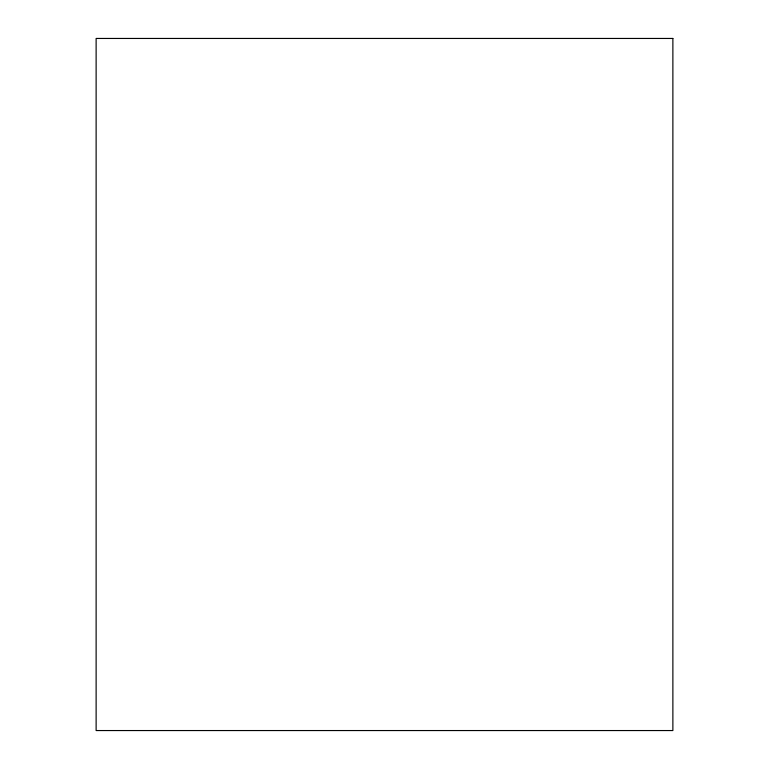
<?xml version="1.0" encoding="UTF-8"?>
<svg xmlns="http://www.w3.org/2000/svg" width="769" height="769" viewBox="0 0 769 769"><rect width="100%" height="100%" fill="white"/><g stroke="black" fill="none" stroke-linecap="round" stroke-linejoin="round"><path stroke-width="1.15" d="M672.875 38.45L96.125 38.45L96.125 730.55L672.875 730.55L672.875 38.45"/></g></svg>
